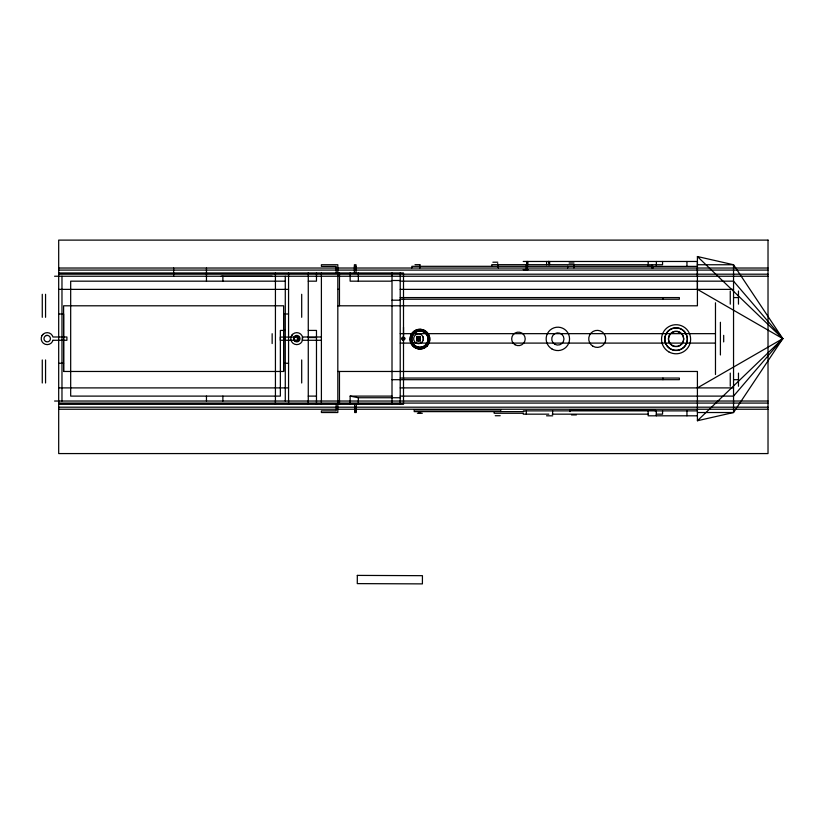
<?xml version="1.0" encoding="UTF-8"?>
<svg xmlns="http://www.w3.org/2000/svg" width="824" height="824" viewBox="0 0 824 824"><rect width="100%" height="100%" fill="white"/><g stroke="black" fill="none" stroke-linecap="round" stroke-linejoin="round"><path stroke-width="1.24" d="M63.613 371.469L63.613 305.797L283.641 305.797L283.641 371.469L63.613 371.469L63.613 314.006L58.689 314.006M526.32 269.675L526.32 264.741M527.432 269.675L527.432 261.466M546.6 264.741L546.6 261.466M548.722 264.741L548.815 261.466M552.616 414.163L552.616 410.877M400.217 396.107L733.545 396.107L782.8 338.633L733.545 264.751L697.413 256.532L697.413 289.378L782.8 338.633L733.545 412.525L697.413 420.734L697.413 371.469L337.819 371.469M401.927 339.086A1.638 1.638 0 0 0 403.533 340.271C397.941 336.82 408.992 336.614 403.533 340.271L403.502 327.252M419.838 338.664L419.983 336.491L420.168 341.002L416.892 340.982L416.707 336.48L416.563 338.654M418.53 340.992L418.551 336.511M299.019 339.57L297.413 341.054L297.413 336.295L299.153 338.036L298.412 340.271L280.335 340.271L280.335 337.088L298.412 337.088L299.019 337.778M52.942 340.281L52.386 341.63A5.995 5.995 0 0 1 43.342 343.227A5.995 5.995 0 0 1 43.342 334.039A5.995 5.995 0 0 1 52.386 335.636L52.942 336.995L66.898 336.995L66.898 340.281L52.983 340.281M42.003 335.636L42.951 334.4M291.583 335.636L292.541 334.4M697.413 420.734L782.8 338.633L733.545 281.169L733.545 264.751L697.413 264.741M697.413 387.898L782.8 338.633L697.413 256.532M46.36 335.502L47.195 335.389M523.23 261.466L697.413 261.466L697.413 266.389L648.158 266.389L648.158 261.466M492.876 262.207L497.799 262.207M569.096 263.031L574.019 263.031M415.018 264.669L419.952 264.669M354.392 266.389L356.03 266.389M58.689 268.027L768.019 268.027M523.23 269.675L528.163 269.675M58.689 270.087L768.019 270.087M58.689 272.96L403.502 272.96L403.502 404.316L58.689 404.316M58.689 274.186L768.019 274.186M54.58 276.236L768.019 276.236M400.217 280.49L392.008 280.49L392.008 272.96M285.279 281.169L70.679 281.169L70.679 396.107L280.356 396.107L280.356 330.424L285.279 330.424M308.269 281.169L316.478 281.169L316.478 272.96M400.217 281.159L733.545 281.169L733.545 412.525L697.413 412.525M58.689 289.378L288.565 289.378M337.819 289.378L339.467 289.378M400.217 289.378L733.545 289.378M400.217 297.577L679.357 297.577L679.357 299.225L400.217 299.225M733.545 297.577L738.469 297.577M392.008 300.193L400.217 300.193M337.819 305.797L697.413 305.797L697.413 281.169M288.565 314.006L283.641 313.996L283.641 371.469M308.269 330.424L316.478 330.424L316.478 404.316M400.217 333.658L715.479 333.658M321.401 336.995L302.521 336.995L301.965 335.636A5.995 5.995 0 0 0 292.922 334.039A5.995 5.995 0 0 0 292.922 343.227A5.995 5.995 0 0 0 301.965 341.63L302.521 336.995L302.562 340.281L321.401 340.281M308.269 337.552L316.478 337.552M400.217 343.093L715.479 343.093M58.689 363.26L63.613 363.26M283.641 363.26L288.565 363.26M400.217 378.051L679.357 378.051L679.357 379.689L392.008 379.689M733.545 379.689L738.469 379.689M58.689 387.898L288.565 387.898M400.217 387.898L733.545 387.898M308.269 396.107L316.478 396.107M350.138 404.316L350.138 396.107L392.008 396.107M350.138 396.107L358.347 397.745L400.217 397.745M54.58 401.031L768.019 401.031M58.689 403.08L768.019 403.08M58.689 407.19L768.019 407.19M58.689 409.24L768.019 409.24M523.322 410.877L697.413 410.877M354.65 410.877L356.298 410.877M523.848 411.619L414.214 411.619L414.214 409.981L500.734 409.981L500.734 411.619M417.397 413.267L422.331 413.267M523.343 413.267L494.163 413.267L494.163 411.619M523.23 414.163L548.866 414.163M552.204 414.163L648.447 414.163M656.141 414.163L662.558 414.163L662.558 410.877M571.475 414.905L576.398 414.905M495.255 415.729L500.178 415.729M546.549 415.811L552.729 415.811M697.413 415.811L648.158 415.811L648.158 410.877M548.073 261.466L548.722 261.466M527.432 264.741L526.763 264.741L526.763 261.466L526.793 263.103M497.686 266.822L497.717 263.546M573.906 267.841L573.937 264.556M419.838 268.109L419.869 264.823M416.913 336.511L420.188 336.522M420.168 341.002L420.024 337.067L420.003 340.353L419.9 339.107M416.892 340.982L416.738 337.057L416.759 340.291L416.625 339.097M284.445 337.088L284.455 340.271M738.469 291.016L738.469 304.149M738.469 373.118L738.469 386.26M730.26 291.016L730.26 304.149M730.26 373.118L730.26 386.26M723.688 335.347L723.688 341.919M720.403 322.287L720.403 354.979M715.479 302.789L715.479 374.487M697.413 268.027L697.413 276.236M686.948 261.466L686.948 266.389M686.948 410.877L686.948 415.811M662.939 297.577L662.939 299.225M662.939 378.051L662.939 379.689M662.558 261.466L662.558 264.741L491.784 264.669L491.784 266.317M656.368 261.466L656.368 266.389M656.368 410.877L656.368 415.811M655.451 411.619L655.451 409.981L570.064 409.981L570.064 411.619M653.072 267.954L653.072 266.317L411.835 266.317L411.835 267.954M651.877 264.669L651.877 267.954M574.256 264.669L574.256 266.317M567.684 266.317L567.684 267.954M549.639 261.466L549.639 264.741M527.834 261.466L527.834 264.751M526.32 410.877L526.32 414.163M498.355 266.317L498.355 267.954M423.206 336.995L423.206 340.271M420.498 411.619L420.498 413.267M419.231 411.619L419.231 413.267M400.217 272.96L400.217 404.316M392.008 404.316L392.008 281.169L350.138 281.169L350.138 272.96M358.347 272.96L358.347 281.169M358.347 397.745L358.347 404.316M356.298 404.316L356.298 412.525L354.65 412.525L354.65 404.316M356.03 272.96L356.03 264.741L354.392 264.741L354.392 272.96M339.467 272.96L339.467 305.797M339.467 371.469L339.467 404.316M336.182 272.96L336.182 266.389L321.401 266.389L321.401 264.741L337.819 264.741L337.819 412.525L321.401 412.525L321.401 410.877L336.182 410.877L336.182 404.316M321.401 272.96L321.401 404.316M308.269 272.96L308.269 404.316M301.697 294.292L301.697 317.302M301.697 359.954L301.697 382.995M298.515 336.923L298.515 340.415M298.412 337.088L298.412 340.271M288.565 272.96L288.565 404.316M285.279 276.236L285.279 401.031M275.432 272.96L275.432 404.316M272.147 276.236L221.244 276.236M272.147 333.71L272.147 343.557M222.882 276.236L222.882 281.169M222.882 396.107L222.882 401.031M206.463 268.027L206.463 281.169M206.463 396.107L206.463 401.031M173.627 268.027L173.627 276.236M61.975 276.236L61.975 401.031M45.557 294.292L45.557 317.302M45.557 359.954L45.557 382.995M42.271 294.292L42.271 317.302M42.271 359.954L42.271 382.995M401.906 338.242A1.638 1.638 0 0 1 403.472 336.995M357.317 575.399L357.286 583.619L422.403 583.886L422.434 575.677L357.317 575.399M768.019 240.114L58.689 240.114L58.689 453.571L768.019 453.571L768.019 240.114M515.062 344.751A6.767 6.767 0 0 0 525.207 338.891A6.767 6.767 0 0 0 515.062 333.03A6.767 6.767 0 0 0 515.062 344.751M592.992 346.265A8.528 8.528 0 0 0 605.784 338.88A8.528 8.528 0 0 0 592.992 331.495A8.528 8.528 0 0 0 592.992 346.265M551.998 349.005A11.701 11.701 0 0 0 569.549 338.87A11.701 11.701 0 0 0 551.998 328.745A11.701 11.701 0 0 0 551.998 349.005M672.26 345.617A7.632 7.632 0 0 0 683.704 339.014A7.632 7.632 0 0 0 672.26 332.402A7.632 7.632 0 0 0 672.26 345.617M672.26 345.493A7.632 7.632 0 0 0 683.704 338.88A7.632 7.632 0 0 0 672.26 332.278A7.632 7.632 0 0 0 672.26 345.493M670.427 348.789A11.278 11.278 0 0 0 687.35 339.014A11.278 11.278 0 0 0 670.427 329.239A11.278 11.278 0 0 0 670.427 348.789M668.8 351.848A14.554 14.554 0 0 0 690.625 339.251A14.554 14.554 0 0 0 668.8 326.654A14.554 14.554 0 0 0 668.8 351.848M670.437 349.005A11.268 11.268 0 0 0 687.34 339.251A11.268 11.268 0 0 0 670.437 329.497A11.268 11.268 0 0 0 670.437 349.005M295.157 341.445A3.244 3.244 0 0 0 300.018 338.633A3.244 3.244 0 0 0 295.157 335.832A3.244 3.244 0 0 0 295.157 341.445M295.548 340.806A2.462 2.462 0 0 0 299.236 338.674A2.462 2.462 0 0 0 295.548 336.532A2.462 2.462 0 0 0 295.548 340.806M45.578 341.445A3.244 3.244 0 0 0 50.439 338.633A3.244 3.244 0 0 0 45.578 335.832A3.244 3.244 0 0 0 45.578 341.445M554.789 344.267A6.118 6.118 0 0 0 563.966 338.973A6.118 6.118 0 0 0 554.789 333.679A6.118 6.118 0 0 0 554.789 344.267M426.945 346.183A9.847 9.826 -74.9 0 0 422.63 329.682A9.847 9.826 -74.9 0 0 410.527 341.692A9.847 9.826 -74.9 0 0 426.945 346.183M425.781 344.998A8.199 8.178 -74.9 0 0 422.187 331.279A8.199 8.178 -74.9 0 0 412.124 341.27A8.199 8.178 -74.9 0 0 425.781 344.998M426.729 346.121A9.847 9.826 -74.9 0 0 422.413 329.621A9.847 9.826 -74.9 0 0 410.311 341.641A9.847 9.826 -74.9 0 0 426.729 346.121M425.864 345.246A8.621 8.601 -74.9 0 0 422.094 330.815A8.621 8.601 -74.9 0 0 411.495 341.321A8.621 8.601 -74.9 0 0 425.864 345.246M422.001 342.279A4.923 4.913 -74.9 0 0 419.838 334.029A4.923 4.913 -74.9 0 0 413.792 340.034A4.923 4.913 -74.9 0 0 422.001 342.279M425.555 344.937A8.199 8.178 -74.9 0 0 421.96 331.217A8.199 8.178 -74.9 0 0 411.897 341.208A8.199 8.178 -74.9 0 0 425.555 344.937"/></g></svg>
